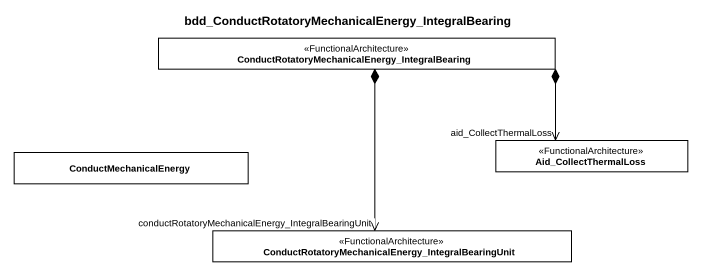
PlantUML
@startuml
title bdd_ConductRotatoryMechanicalEnergy_IntegralBearing
hide circle
hide empty members
class "ConductRotatoryMechanicalEnergy_IntegralBearing" as ConductRotatoryMechanicalEne <<FunctionalArchitecture>>
class ConductMechanicalEnergy
class Aid_CollectThermalLoss <<FunctionalArchitecture>>
class "ConductRotatoryMechanicalEnergy_IntegralBearingUnit" as ConductRotatoryMechanicalEne_2 <<FunctionalArchitecture>>
ConductRotatoryMechanicalEne *-right-> "aid_CollectThermalLoss" Aid_CollectThermalLoss
ConductRotatoryMechanicalEne *--> "conductRotatoryMechanicalEnergy_IntegralBearingUnit" ConductRotatoryMechanicalEne_2
@enduml
